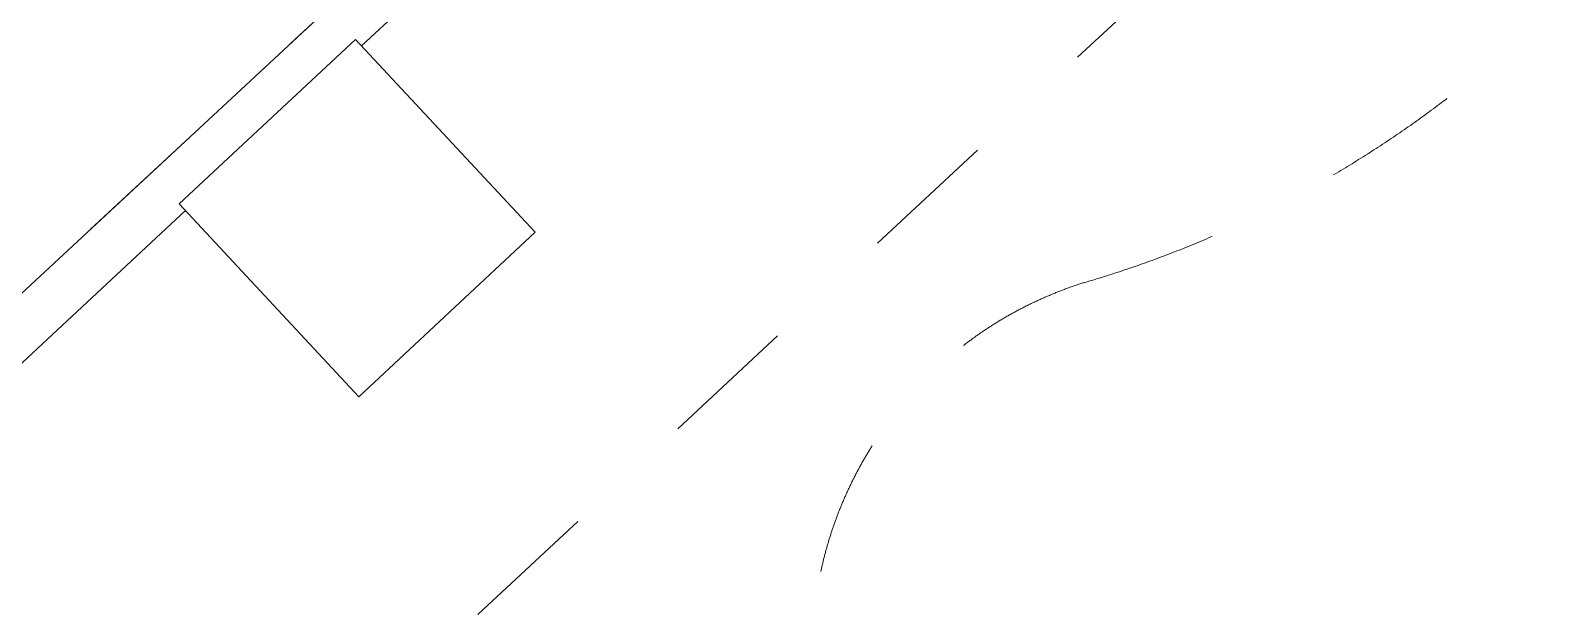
# Model space of a CAD drawing. Header units: millimetres. Extents: x -71377 to 516042, y -145869 to 441446.
# Drawn here: x 116924 to 133557, y 128556 to 134927 of the extents above; entities that cross this region are included whole.
import ezdxf

# ---------------------------------------------------------------- set-up
doc = ezdxf.new("R2010")
doc.units = ezdxf.units.MM
doc.header["$LTSCALE"] = 1000
doc.linetypes.add('_점선_M_', pattern=[3, 1.5, -1.5])
for name, color, linetype, lineweight in [('06', 6, 'Continuous', 5), ('09_HID', 9, '_점선_M_', 5), ('A-fnsh', 5, 'Continuous', 5), ('AA_dash_M_', 7, '_점선_M_', 5), ('조경라인_dwg', 8, 'Continuous', 5)]:
    doc.layers.add(name, color=color, linetype=linetype, lineweight=lineweight)

# ---------------------------------------------------------------- blocks, each defined once
blk = doc.blocks.new('조경라인_dwg-6847807-지반층 배치도')
at = {"layer": '06'}
blk.add_line((169995, 181411), (80947, 98710), dxfattribs=at)
blk.add_arc((135953, 133198), 9300, 251.3702, 346.7644, dxfattribs=at)
at = {"layer": '09_HID'}
for centre, radius, start, end in [((125054, 143907), 12254, 286.3847, 354.6988), ((129793, 128079), 4270, 107.4752, 182.3289)]:
    blk.add_arc(centre, radius, start, end, dxfattribs=at)

msp = doc.modelspace()

# ---------------------------------------------------------------- linework, layer by layer
at = {"layer": 'A-fnsh'}
for p, q in [((120860.6, 135026.8), (120568, 134754)), ((120499.8, 134827.2), (118561.7, 133019.9)), ((122477.6, 132706.2), (120499.8, 134827.2)), ((118629.9, 132946.7), (114680.6, 129263.9)), ((118561.7, 133019.9), (120539.5, 130898.9)), ((120539.5, 130898.9), (122477.6, 132706.2))]:
    msp.add_line(p, q, dxfattribs=at)
at = {"layer": 'AA_dash_M_'}
for p, q in [((250575.4, 256248.2), (79106, 96999.4)), ((241648.5, 239769), (100450.4, 108634.1))]:
    msp.add_line(p, q, dxfattribs=at)

# ---------------------------------------------------------------- block references
at = {"layer": '조경라인_dwg', "rotation": 8.537736462515947e-07}
msp.add_blockref('조경라인_dwg-6847807-지반층 배치도', (0, 0), dxfattribs=at)

doc.saveas('drawing.dxf')
